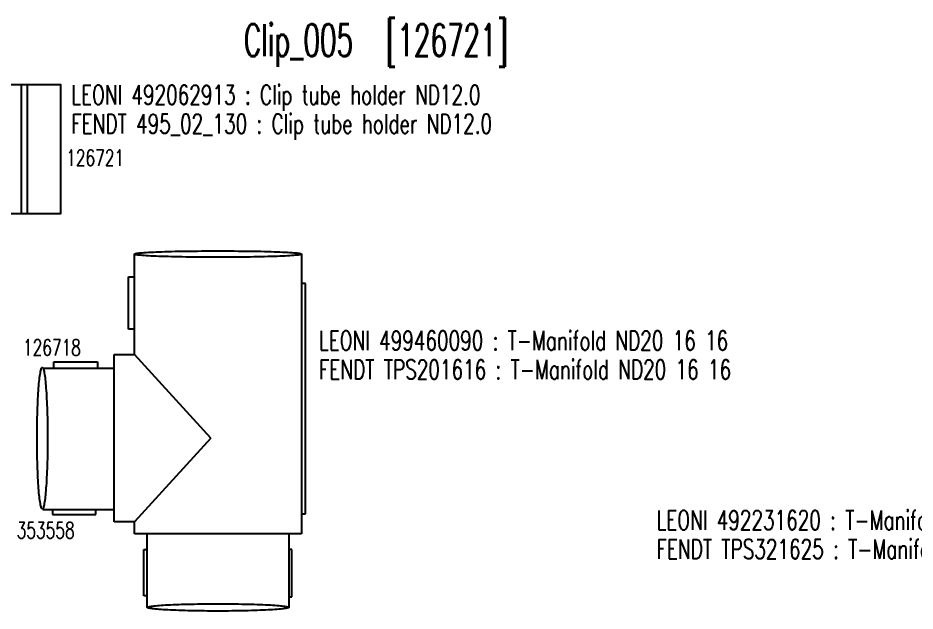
# Model space of a CAD drawing. Header units: millimetres. Extents: x -1 to 4489, y 0 to 1364.
# Drawn here: x 2296.6 to 2436.1, y 523 to 615.3 of the extents above; entities that cross this region are included whole.
import ezdxf

# ---------------------------------------------------------------- set-up
doc = ezdxf.new("R2010")
doc.units = ezdxf.units.MM
doc.layers.add('SYMBOLS', color=7, linetype='Continuous')
doc.styles.add('HS-COMP-DESCRIPTION', font='ROMANS.SHX', dxfattribs={"width": 0.6, "height": 5})
doc.styles.add('HS-NODE', font='ROMANS.SHX', dxfattribs={"width": 0.7, "height": 2.5})
doc.styles.add('HS-PART-NO', font='ROMANS.SHX', dxfattribs={"width": 0.7, "height": 3})

# ---------------------------------------------------------------- blocks, each defined once
blk = doc.blocks.new('492062913')
at = {"layer": 'SYMBOLS', "color": 7}
for points in [[(4.74, 28.71), (6.34, 31)], [(8.73, 31.21), (6.75, 31.21)], [(9.14, 31), (10.74, 28.71)], [(6.74, 28.11), (4.73, 27.96), (4.73, 27.69), (6.73, 27.89)], [(4.74, 28.71), (10.74, 28.71)], [(6.74, 28.57), (4.74, 28.42), (4.74, 28.15), (6.74, 28.35)], [(6.74, 28.57), (6.76, 28.71)], [(8.73, 28.57), (8.72, 28.71)], [(8.73, 28.57), (10.74, 28.42), (10.74, 28.15), (8.74, 28.35)], [(8.74, 28.11), (10.74, 27.96), (10.74, 27.69), (8.74, 27.89)], [(6.74, 27.65), (4.73, 27.51), (4.73, 27.24), (6.73, 27.44)], [(6.74, 26.74), (4.73, 26.6), (4.73, 26.32), (6.73, 26.52)], [(6.74, 27.2), (4.74, 27.05), (4.74, 26.78), (6.74, 26.98)], [(8.73, 27.2), (10.74, 27.05), (10.74, 26.78), (8.74, 26.98)], [(8.74, 27.65), (10.74, 27.51), (10.74, 27.24), (8.74, 27.44)], [(8.74, 26.74), (10.74, 26.6), (10.74, 26.32), (8.74, 26.52)], [(6.74, 26.29), (4.73, 26.14), (4.73, 25.87), (6.73, 26.07)], [(6.74, 25.39), (4.73, 25.24), (4.73, 24.97), (6.73, 25.17)], [(6.74, 25.85), (4.74, 25.7), (4.74, 25.43), (6.74, 25.63)], [(8.73, 25.85), (10.74, 25.7), (10.74, 25.43), (8.74, 25.63)], [(8.74, 26.29), (10.74, 26.14), (10.74, 25.87), (8.74, 26.07)], [(8.74, 25.39), (10.74, 25.24), (10.74, 24.97), (8.74, 25.17)], [(6.74, 24.93), (4.73, 24.79), (4.73, 24.52), (6.73, 24.72)], [(6.74, 24.02), (4.73, 23.88), (4.73, 23.6), (6.73, 23.8)], [(6.74, 24.48), (4.74, 24.33), (4.74, 24.06), (6.74, 24.26)], [(8.73, 24.48), (10.74, 24.33), (10.74, 24.06), (8.74, 24.26)], [(8.74, 24.93), (10.74, 24.79), (10.74, 24.52), (8.74, 24.72)], [(8.74, 24.02), (10.74, 23.88), (10.74, 23.6), (8.74, 23.8)], [(6.74, 23.57), (4.73, 23.42), (4.73, 23.15), (6.73, 23.35)], [(6.74, 22.69), (4.73, 22.54), (4.73, 22.27), (6.73, 22.47)], [(6.74, 23.14), (4.74, 23), (4.74, 22.72), (6.74, 22.92)], [(8.73, 23.14), (10.74, 23), (10.74, 22.72), (8.74, 22.92)], [(8.74, 23.57), (10.74, 23.42), (10.74, 23.15), (8.74, 23.35)], [(8.74, 22.69), (10.74, 22.54), (10.74, 22.27), (8.74, 22.47)], [(4.74, 18.21), (-2.26, 21.21), (17.74, 21.21), (10.74, 18.2)], [(6.74, 22.23), (4.73, 22.09), (4.73, 21.81), (6.73, 22.01)], [(6.74, 21.77), (4.74, 21.63), (4.74, 21.36), (6.74, 21.56)], [(6.74, 21.56), (6.74, 21.21)], [(8.73, 21.77), (10.74, 21.63), (10.74, 21.36), (8.74, 21.56)], [(8.74, 22.23), (10.74, 22.09), (10.74, 21.81), (8.74, 22.01)], [(8.74, 21.56), (8.74, 21.21)], [(4.74, 18.21), (4.74, 16.69)], [(4.74, 18.21), (10.74, 18.21)], [(8.24, 16.2), (8.24, 16.19), (7.24, 16.19), (7.24, 18.21)], [(8.24, 16.2), (8.24, 18.21)], [(10.74, 18.2), (10.74, 16.69)], [(7.24, 16.68), (-2.26, 16.68), (-2.26, -1.32), (17.74, -1.32), (17.74, 16.68), (8.24, 16.68)], [(-2.26, 4.77), (17.74, 4.77)], [(-2.26, 3.87), (17.74, 3.87)]]:
    blk.add_lwpolyline(points, dxfattribs=at)
for centre, radius, start, end in [((6.75, 30.71), 0.5, 90, 144.89), ((8.73, 30.71), 0.5, 34.903, 90), ((6.7, 28.23), 0.125, 288.84, 71.246), ((8.78, 28.23), 0.125, 108.75, 251.16), ((6.69, 27.77), 0.125, 288.84, 71.246), ((6.69, 27.32), 0.125, 288.84, 71.246), ((6.69, 26.41), 0.125, 288.84, 71.246), ((6.7, 26.86), 0.125, 288.84, 71.246), ((8.78, 27.77), 0.125, 108.75, 251.16), ((8.78, 27.32), 0.125, 108.75, 251.16), ((8.78, 26.86), 0.125, 108.75, 251.16), ((8.78, 26.41), 0.125, 108.75, 251.16), ((6.69, 25.95), 0.125, 288.84, 71.246), ((6.69, 25.05), 0.125, 288.84, 71.246), ((6.7, 25.51), 0.125, 288.84, 71.246), ((8.78, 25.95), 0.125, 108.75, 251.16), ((8.78, 25.51), 0.125, 108.75, 251.16), ((8.78, 25.05), 0.125, 108.75, 251.16), ((6.69, 24.6), 0.125, 288.84, 71.246), ((6.69, 23.69), 0.125, 288.84, 71.246), ((6.7, 24.14), 0.125, 288.84, 71.246), ((8.78, 24.6), 0.125, 108.75, 251.16), ((8.78, 24.14), 0.125, 108.75, 251.16), ((8.78, 23.69), 0.125, 108.75, 251.16), ((6.69, 23.23), 0.125, 288.84, 71.246), ((6.69, 22.35), 0.125, 288.84, 71.246), ((6.7, 22.81), 0.125, 288.84, 71.246), ((8.78, 23.23), 0.125, 108.75, 251.16), ((8.78, 22.81), 0.125, 108.75, 251.16), ((8.78, 22.35), 0.125, 108.75, 251.16), ((6.69, 21.89), 0.125, 288.84, 71.246), ((8.78, 21.89), 0.125, 108.75, 251.16)]:
    blk.add_arc(centre, radius, start, end, dxfattribs=at)
blk = doc.blocks.new('499460090')
at = {"layer": 'SYMBOLS', "color": 7}
for points in [[(37.37, 39.94), (37.35, 39.98), (37.31, 40.02), (37.25, 40.06), (37.16, 40.1), (37.04, 40.14), (36.89, 40.18), (36.72, 40.22), (36.53, 40.25), (36.31, 40.29), (36.07, 40.33), (35.8, 40.36), (35.51, 40.39), (35.2, 40.43), (34.87, 40.46), (34.52, 40.49), (34.14, 40.52), (33.75, 40.54), (33.34, 40.57), (32.92, 40.59), (32.48, 40.62), (32.02, 40.64), (31.55, 40.66), (31.07, 40.68), (30.58, 40.69), (30.07, 40.71), (29.56, 40.72), (29.04, 40.73), (28.51, 40.74), (27.98, 40.75), (27.44, 40.75), (26.91, 40.75), (26.37, 40.75), (25.83, 40.75), (25.29, 40.75), (24.75, 40.75), (24.22, 40.74), (23.69, 40.73), (23.17, 40.72), (22.66, 40.71), (22.16, 40.69), (21.66, 40.68), (21.18, 40.66), (20.71, 40.64), (20.26, 40.62), (19.81, 40.59), (19.39, 40.57), (18.98, 40.54), (18.59, 40.52), (18.22, 40.49), (17.86, 40.46), (17.53, 40.43), (17.22, 40.39), (16.93, 40.36), (16.67, 40.33), (16.42, 40.29), (16.2, 40.25), (16.01, 40.22), (15.84, 40.18), (15.7, 40.14), (15.58, 40.1), (15.49, 40.06), (15.42, 40.02), (15.38, 39.98), (15.37, 39.94), (15.38, 39.9), (15.42, 39.86), (15.49, 39.82), (15.58, 39.78), (15.7, 39.74), (15.84, 39.71), (16.01, 39.67), (16.2, 39.63), (16.42, 39.59), (16.67, 39.56), (16.93, 39.52), (17.22, 39.49), (17.53, 39.46), (17.86, 39.43), (18.22, 39.4), (18.59, 39.37), (18.98, 39.34), (19.39, 39.31), (19.81, 39.29), (20.26, 39.27), (20.71, 39.25), (21.18, 39.23), (21.66, 39.21), (22.16, 39.19), (22.66, 39.18), (23.17, 39.16), (23.69, 39.15), (24.22, 39.15), (24.75, 39.14), (25.29, 39.13), (25.83, 39.13), (26.37, 39.13), (26.91, 39.13), (27.44, 39.13), (27.98, 39.14), (28.51, 39.15), (29.04, 39.15), (29.56, 39.16), (30.07, 39.18), (30.58, 39.19), (31.07, 39.21), (31.55, 39.23), (32.02, 39.25), (32.48, 39.27), (32.92, 39.29), (33.34, 39.31), (33.75, 39.34), (34.14, 39.37), (34.52, 39.4), (34.87, 39.43), (35.2, 39.46), (35.51, 39.49), (35.8, 39.52), (36.07, 39.56), (36.31, 39.59), (36.53, 39.63), (36.72, 39.67), (36.89, 39.71), (37.04, 39.74), (37.16, 39.78), (37.25, 39.82), (37.31, 39.86), (37.35, 39.9), (37.37, 39.94)], [(15.49, 39.88), (15.49, 28.88)], [(37.49, 28.75), (37.49, 39.88)], [(15.49, 38.13), (14.49, 38.13)], [(14.49, 38.13), (14.49, 31.38)], [(37.49, 38.38), (38.24, 38.38)], [(38.24, 38.38), (38.24, 31.63)], [(14.49, 31.38), (15.49, 31.38)], [(38.24, 31.63), (37.49, 31.63)], [(39.37, 28.75), (13.37, 28.75)], [(13.37, 28.75), (13.37, 25.63)], [(39.37, 25.63), (39.37, 28.75)], [(9.39, 26.55), (1.27, 26.55)], [(1.27, 26.55), (1.27, 25.65)], [(9.39, 25.65), (9.39, 26.55)], [(-2.26, -0.37), (-2.23, -0.35), (-2.21, -0.31), (-2.18, -0.23), (-2.16, -0.12), (-2.14, 0.02), (-2.11, 0.19), (-2.09, 0.39), (-2.07, 0.62), (-2.04, 0.88), (-2.02, 1.16), (-2, 1.48), (-1.98, 1.82), (-1.96, 2.19), (-1.94, 2.58), (-1.92, 3), (-1.9, 3.44), (-1.89, 3.9), (-1.87, 4.38), (-1.86, 4.89), (-1.84, 5.41), (-1.83, 5.95), (-1.82, 6.5), (-1.81, 7.07), (-1.8, 7.65), (-1.79, 8.25), (-1.78, 8.86), (-1.77, 9.47), (-1.77, 10.09), (-1.76, 10.72), (-1.76, 11.36), (-1.76, 11.99), (-1.76, 12.63), (-1.76, 13.27), (-1.76, 13.9), (-1.76, 14.54), (-1.77, 15.17), (-1.77, 15.79), (-1.78, 16.4), (-1.79, 17.01), (-1.8, 17.6), (-1.81, 18.19), (-1.82, 18.76), (-1.83, 19.31), (-1.84, 19.85), (-1.86, 20.37), (-1.87, 20.88), (-1.89, 21.36), (-1.9, 21.82), (-1.92, 22.26), (-1.94, 22.68), (-1.96, 23.07), (-1.98, 23.44), (-2, 23.78), (-2.02, 24.09), (-2.04, 24.38), (-2.07, 24.64), (-2.09, 24.87), (-2.11, 25.07), (-2.14, 25.24), (-2.16, 25.38), (-2.18, 25.49), (-2.21, 25.57), (-2.23, 25.61), (-2.26, 25.63), (-2.28, 25.61), (-2.31, 25.57), (-2.33, 25.49), (-2.36, 25.38), (-2.38, 25.24), (-2.4, 25.07), (-2.43, 24.87), (-2.45, 24.64), (-2.47, 24.38), (-2.49, 24.09), (-2.51, 23.78), (-2.54, 23.44), (-2.56, 23.07), (-2.57, 22.68), (-2.59, 22.26), (-2.61, 21.82), (-2.63, 21.36), (-2.64, 20.88), (-2.66, 20.37), (-2.67, 19.85), (-2.69, 19.31), (-2.7, 18.76), (-2.71, 18.19), (-2.72, 17.6), (-2.73, 17.01), (-2.74, 16.4), (-2.74, 15.79), (-2.75, 15.17), (-2.75, 14.54), (-2.76, 13.9), (-2.76, 13.27), (-2.76, 12.63), (-2.76, 11.99), (-2.76, 11.36), (-2.75, 10.72), (-2.75, 10.09), (-2.74, 9.47), (-2.74, 8.86), (-2.73, 8.25), (-2.72, 7.65), (-2.71, 7.07), (-2.7, 6.5), (-2.69, 5.95), (-2.67, 5.41), (-2.66, 4.89), (-2.64, 4.38), (-2.63, 3.9), (-2.61, 3.44), (-2.59, 3), (-2.57, 2.58), (-2.56, 2.19), (-2.54, 1.82), (-2.51, 1.48), (-2.49, 1.16), (-2.47, 0.88), (-2.45, 0.62), (-2.43, 0.39), (-2.4, 0.19), (-2.38, 0.02), (-2.36, -0.12), (-2.33, -0.23), (-2.31, -0.31), (-2.28, -0.35), (-2.26, -0.37)], [(13.37, 25.63), (-2.26, 25.63)], [(26.37, 13.75), (13.37, 25.63)], [(26.37, 13.75), (39.37, 25.63)], [(41.24, 25.63), (39.37, 25.63)], [(41.24, -0.37), (41.24, 25.63)], [(50.9, 24.14), (43.68, 24.14)], [(43.68, 24.14), (43.68, 23.69)], [(50.9, 23.69), (50.9, 24.14)], [(52.68, 23.63), (41.24, 23.63)], [(52.68, 1.63), (52.71, 1.64), (52.73, 1.68), (52.76, 1.75), (52.79, 1.84), (52.82, 1.96), (52.84, 2.1), (52.87, 2.27), (52.89, 2.47), (52.92, 2.69), (52.94, 2.93), (52.97, 3.19), (52.99, 3.48), (53.01, 3.8), (53.04, 4.13), (53.06, 4.48), (53.08, 4.85), (53.1, 5.24), (53.11, 5.65), (53.13, 6.08), (53.15, 6.52), (53.16, 6.98), (53.18, 7.44), (53.19, 7.93), (53.2, 8.42), (53.21, 8.92), (53.22, 9.44), (53.22, 9.96), (53.23, 10.48), (53.24, 11.02), (53.24, 11.55), (53.24, 12.09), (53.24, 12.63), (53.24, 13.17), (53.24, 13.71), (53.24, 14.24), (53.23, 14.78), (53.22, 15.3), (53.22, 15.82), (53.21, 16.34), (53.2, 16.84), (53.19, 17.33), (53.18, 17.81), (53.16, 18.28), (53.15, 18.74), (53.13, 19.18), (53.11, 19.61), (53.1, 20.02), (53.08, 20.41), (53.06, 20.78), (53.04, 21.13), (53.01, 21.46), (52.99, 21.78), (52.97, 22.06), (52.94, 22.33), (52.92, 22.57), (52.89, 22.79), (52.87, 22.99), (52.84, 23.16), (52.82, 23.3), (52.79, 23.42), (52.76, 23.51), (52.73, 23.58), (52.71, 23.62), (52.68, 23.63), (52.65, 23.62), (52.62, 23.58), (52.6, 23.51), (52.57, 23.42), (52.54, 23.3), (52.52, 23.16), (52.49, 22.99), (52.46, 22.79), (52.44, 22.57), (52.41, 22.33), (52.39, 22.06), (52.37, 21.78), (52.34, 21.46), (52.32, 21.13), (52.3, 20.78), (52.28, 20.41), (52.26, 20.02), (52.24, 19.61), (52.23, 19.18), (52.21, 18.74), (52.2, 18.28), (52.18, 17.81), (52.17, 17.33), (52.16, 16.84), (52.15, 16.34), (52.14, 15.82), (52.13, 15.3), (52.13, 14.78), (52.12, 14.24), (52.12, 13.71), (52.12, 13.17), (52.12, 12.63), (52.12, 12.09), (52.12, 11.55), (52.12, 11.02), (52.13, 10.48), (52.13, 9.96), (52.14, 9.44), (52.15, 8.92), (52.16, 8.42), (52.17, 7.93), (52.18, 7.44), (52.2, 6.98), (52.21, 6.52), (52.23, 6.08), (52.24, 5.65), (52.26, 5.24), (52.28, 4.85), (52.3, 4.48), (52.32, 4.13), (52.34, 3.8), (52.37, 3.48), (52.39, 3.19), (52.41, 2.93), (52.44, 2.69), (52.46, 2.47), (52.49, 2.27), (52.52, 2.1), (52.54, 1.96), (52.57, 1.84), (52.6, 1.75), (52.62, 1.68), (52.65, 1.64), (52.68, 1.63)], [(41.24, 1.63), (52.68, 1.63)], [(43.68, 1.13), (43.68, 1.58)], [(51.05, 1.58), (51.05, 1.13)], [(51.05, 1.13), (43.68, 1.13)], [(-2.26, -0.37), (41.24, -0.37)], [(2.32, -0.98), (2.32, -0.37)], [(38.12, -0.98), (2.32, -0.98)], [(38.12, -0.37), (38.12, -0.98)]]:
    blk.add_lwpolyline(points, dxfattribs=at)

msp = doc.modelspace()

# ---------------------------------------------------------------- block references
at = {"rotation": 90}
msp.add_blockref('492062913', (2301.98, 587.14), dxfattribs=at)
at = {"xscale": -1, "rotation": 89.99998127603168}
msp.add_blockref('499460090', (2340.38, 576.29), dxfattribs=at)

# ---------------------------------------------------------------- texts
at = {"color": 5, "linetype": 'Continuous'}
for s, height, style, width, p in [(' [126721]', 5, 'HS-COMP-DESCRIPTION', 0.6, (2351.78, 609.32)), ('126721', 2.5, 'HS-NODE', 0.7, (2304.15, 592.28)), ('126718', 2.5, 'HS-NODE', 0.7, (2297.43, 562.77)), ('353558', 2.5, 'HS-NODE', 0.7, (2296.46, 534.35))]:
    msp.add_text(s, height=height, dxfattribs=dict(at, style=style, width=width)).set_placement(p)
at = {"color": 42, "linetype": 'Continuous', "style": 'HS-COMP-DESCRIPTION', "width": 0.6}
msp.add_text('Clip_005', height=5, dxfattribs=at).set_placement((2331.78, 609.32))
at = {"color": 200, "linetype": 'Continuous', "style": 'HS-PART-NO', "width": 0.7}
for s, p in [('LEONI 492062913 : Clip tube holder ND12.0', (2304.93, 601.82)), ('FENDT 495_02_130 : Clip tube holder ND12.0', (2304.93, 597.32)), ('LEONI 499460090 : T-Manifold ND20 16 16', (2343.44, 563.6)), ('FENDT TPS201616 : T-Manifold ND20 16 16', (2343.44, 559.1)), ('LEONI 492231620 : T-Manifold ND32 16 25', (2395.92, 535.69)), ('FENDT TPS321625 : T-Manifold ND32 16 25', (2395.92, 531.19))]:
    msp.add_text(s, height=3, dxfattribs=at).set_placement(p)

doc.saveas('drawing.dxf')
